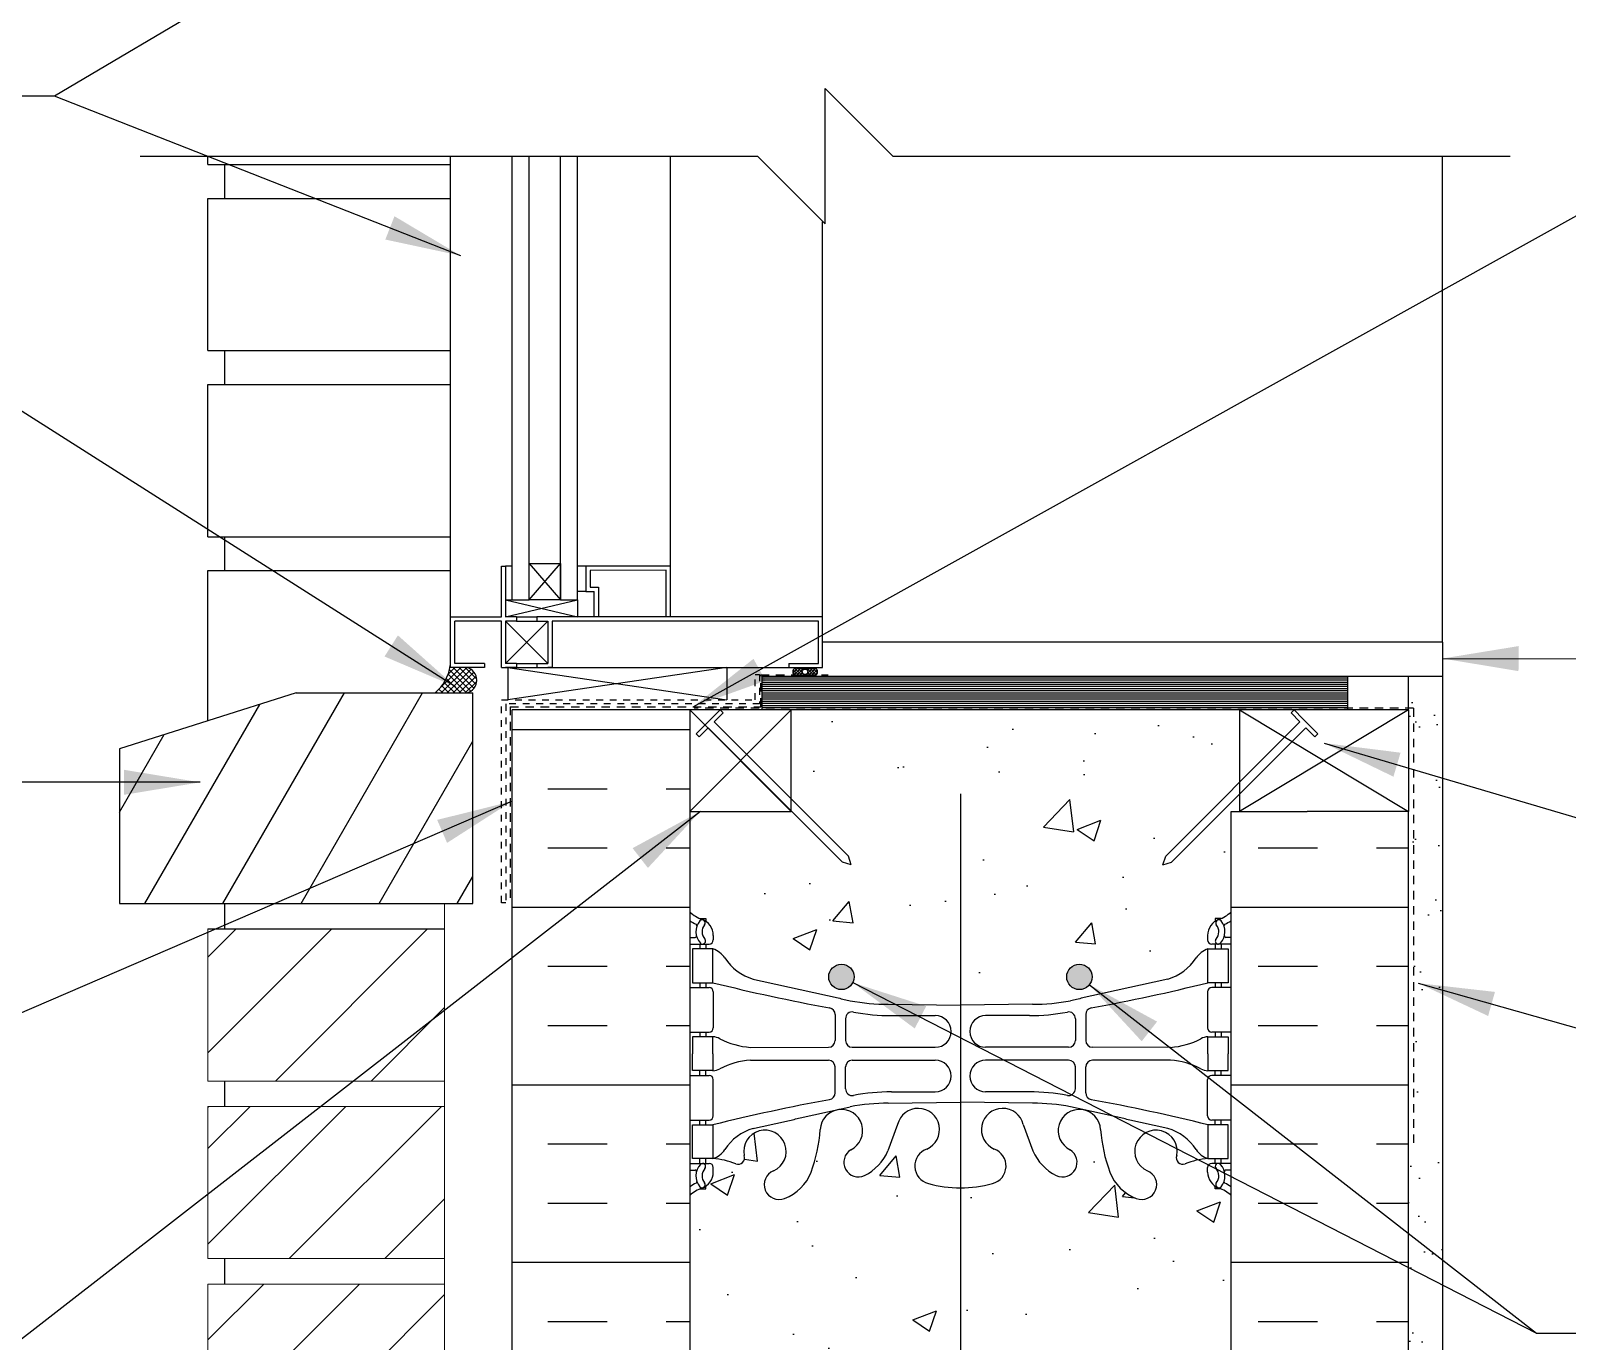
# Model space of a CAD drawing. Header units: inches. Extents: x 2890.1 to 2943.6, y 417.6 to 502.6.
# Drawn here: x 2902.61 to 2925.32, y 452.96 to 472.33 of the extents above; entities that cross this region are included whole.
import ezdxf

# ---------------------------------------------------------------- set-up
doc = ezdxf.new("R2010")
doc.units = ezdxf.units.IN
doc.header["$LTSCALE"] = 0.5
doc.header["$MEASUREMENT"] = 0
doc.linetypes.add('DASHED2', pattern=[0.375, 0.25, -0.125])
doc.linetypes.add('HIDDEN2', pattern=[0.1875, 0.125, -0.0625])
for name, color, linetype in [('HATCH', 12, 'CONTINUOUS'), ('Hidden2', 12, 'HIDDEN2'), ('LINE18', 9, 'CONTINUOUS'), ('line25', 2, 'CONTINUOUS'), ('LINE50', 5, 'CONTINUOUS'), ('LINE65', 3, 'CONTINUOUS'), ('LINE9', 9, 'CONTINUOUS'), ('TEXT', 4, 'CONTINUOUS'), ('Web_Edge', 9, 'CONTINUOUS')]:
    doc.layers.add(name, color=color, linetype=linetype)
doc.styles.add('DIM', font='romans.shx', dxfattribs={"width": 0.7})
doc.dimstyles.new('ext_12', dxfattribs={"dimscale": 12, "dimtxt": 0.09375, "dimasz": 0.09375, "dimexe": 0.09375, "dimexo": 0.0625, "dimgap": 0.0625, "dimtad": 1, "dimdec": 1, "dimzin": 3, "dimdsep": 46, "dimlunit": 4, "dimtxsty": 'DIM', "dimcen": 0.09, "dimdle": 0.09375, "dimclrt": 4, "dimadec": 0, "dimazin": 0, "dimtfac": 1, "dimtdec": 1, "dimtmove": 2, "dimatfit": 3, "dimfxl": 1, "dimfrac": 2, "dimtolj": 1, "dimtzin": 0, "dimarcsym": 0})

msp = doc.modelspace()

# ---------------------------------------------------------------- hatches: boundary and pattern name
at = {"layer": 'HATCH'}
h = msp.add_hatch(dxfattribs=at)
h.set_pattern_fill('AR-CONC', color=256, scale=0.5)
h.set_pattern_definition([(50, (0, 0), (3.586301, -0.3137607), [0.375, -4.125]), (355, (0, 0), (-0.6937567, 3.7609607), [0.3, -3.3]), (100.45144, (0.299, -0.026), (2.8925442, 3.4472), [0.318701, -3.5057106]), (46.1842, (0, 1), (5.3362067, -0.8275964), [0.5625, -6.1875]), (96.63564, (0.4447, 0.931), (4.67331, 4.870593), [0.478052, -5.258569]), (351.18416, (0, 1), (4.67331, 4.870593), [0.45, -4.95]), (21, (0.5, 0.75), (2.9845353, -2.0130945), [0.375, -4.125]), (326, (0.5, 0.75), (1.2165767, 3.62575), [0.3, -3.3]), (71.45144, (0.7487, 0.5822), (4.201112, 1.6126558), [0.318701, -3.5057106]), (37.5, (0, 0), (0.0607993, 1.66446927), [0, -3.26, 0, -3.35, 0, -3.3125]), (7.5, (0, 0), (1.3153477, 1.9720586), [0, -1.91, 0, -3.185, 0, -1.2625]), (327.5, (-1.115, 0), (2.6691122, -0.11277436), [0, -1.25, 0, -3.9, 0, -5.175]), (317.5, (-1.615, 0), (2.9159308, 0.500525), [0, -1.625, 0, -2.59, 0, -3.675])])
edge = h.paths.add_edge_path()
edge.add_arc((2920.004, 445.013), 0.5, 46.2109, 66.4218)
edge.add_line((2920.204, 445.471), (2920.114, 445.471))
edge.add_line((2920.114, 445.471), (2920.114, 445.513))
edge.add_arc((2920.254, 445.72), 0.25, 180, 235.9442, ccw=False)
edge.add_line((2920.004, 445.72), (2920.004, 445.787))
edge.add_arc((2920.067, 445.787), 0.0625, 90, 180, ccw=False)
edge.add_line((2920.067, 445.85), (2920.114, 445.85))
edge.add_line((2920.114, 445.85), (2920.114, 445.92))
edge.add_line((2920.114, 445.92), (2920.009, 445.92))
edge.add_arc((2920.131, 446.262), 0.364, 212.0424, 250.3387, ccw=False)
edge.add_arc((2919.208, 445.651), 0.743, 34.228, 73.8107)
edge.add_spline(control_points=[(2919.416, 446.365), (2917.978, 446.686)], knot_values=[0, 0, 1, 1], degree=1, periodic=0)
edge.add_arc((2917.422, 443.754), 2.984, 79.2546, 90.0995)
edge.add_line((2917.417, 446.738), (2916.35, 446.754))
edge.add_line((2916.35, 446.754), (2915.283, 446.738))
edge.add_arc((2915.278, 443.754), 2.984, 89.9005, 100.7454)
edge.add_spline(control_points=[(2914.722, 446.686), (2913.284, 446.365)], knot_values=[0, 0, 1, 1], degree=1, periodic=0)
edge.add_arc((2913.492, 445.651), 0.743, 106.1893, 145.772)
edge.add_arc((2912.569, 446.262), 0.364, 289.6613, 327.9576, ccw=False)
edge.add_line((2912.691, 445.92), (2912.586, 445.92))
edge.add_line((2912.586, 445.92), (2912.586, 445.85))
edge.add_line((2912.586, 445.85), (2912.634, 445.85))
edge.add_arc((2912.634, 445.787), 0.0625, 0, 90, ccw=False)
edge.add_line((2912.696, 445.787), (2912.696, 445.72))
edge.add_arc((2912.446, 445.72), 0.25, 304.0558, 360, ccw=False)
edge.add_line((2912.586, 445.513), (2912.586, 445.471))
edge.add_line((2912.586, 445.471), (2912.496, 445.471))
edge.add_arc((2912.696, 445.013), 0.5, 113.5782, 133.7891)
edge.add_line((2912.35, 445.374), (2912.35, 443.339))
edge.add_line((2912.35, 443.339), (2913.35, 443.339))
edge.add_line((2913.35, 443.339), (2914.35, 442.339))
edge.add_line((2914.35, 442.339), (2914.35, 444.339))
edge.add_line((2914.35, 444.339), (2915.35, 443.339))
edge.add_line((2915.35, 443.339), (2920.35, 443.339))
edge.add_line((2920.35, 443.339), (2920.35, 445.374))
h.paths.add_polyline_path([(2920.35, 455.112, 0.088416), (2920.204, 455.21), (2920.114, 455.21), (2920.114, 455.252, -0.249069), (2920.004, 455.459), (2920.004, 455.526, -0.414214), (2920.067, 455.589), (2920.114, 455.589), (2920.114, 455.659), (2920.009, 455.659, 0.085348), (2919.68, 455.583, -0.669601), (2919.547, 455.703, 2.087231), (2919.113, 455.479, -1), (2918.95, 455.07, -0.21345), (2918.557, 455.459, -0.069923), (2918.421, 456.103, 1.702394), (2917.971, 455.791, -0.940793), (2917.767, 455.407, -0.173075), (2917.421, 455.774), (2917.279, 456.161, 1.612474), (2916.847, 455.801, -0.734872), (2916.824, 455.29, -0.068475), (2916.35, 455.228, -0.068475), (2915.876, 455.29, -0.734872), (2915.853, 455.801, 1.612474), (2915.421, 456.161), (2915.279, 455.774, -0.173075), (2914.933, 455.407, -0.940793), (2914.729, 455.791, 1.702394), (2914.279, 456.103, -0.069923), (2914.143, 455.459, -0.21345), (2913.75, 455.07, -1), (2913.587, 455.479, 2.087231), (2913.153, 455.703, -0.669601), (2913.02, 455.583, 0.085348), (2912.691, 455.659), (2912.586, 455.659), (2912.586, 455.589), (2912.634, 455.589, -0.414214), (2912.696, 455.526), (2912.696, 455.459, -0.249069), (2912.586, 455.252), (2912.586, 455.21), (2912.496, 455.21, 0.088416), (2912.35, 455.112), (2912.35, 449.566, 0.088416), (2912.496, 449.469), (2912.586, 449.469), (2912.586, 449.427, -0.249069), (2912.696, 449.22), (2912.696, 449.152, -0.414214), (2912.634, 449.09), (2912.586, 449.09), (2912.586, 449.02), (2912.691, 449.02, 0.085348), (2913.02, 449.095, -0.669601), (2913.153, 448.975, 2.087231), (2913.587, 449.2, -1), (2913.75, 449.608, -0.21345), (2914.143, 449.219, -0.069923), (2914.279, 448.575, 1.702394), (2914.729, 448.888, -0.940793), (2914.933, 449.271, -0.173075), (2915.279, 448.905), (2915.421, 448.518, 1.612474), (2915.853, 448.877, -0.734872), (2915.876, 449.388, -0.068475), (2916.35, 449.45, -0.068475), (2916.824, 449.388, -0.734872), (2916.847, 448.877, 1.612474), (2917.279, 448.518), (2917.421, 448.905, -0.173075), (2917.767, 449.271, -0.940793), (2917.971, 448.888, 1.702394), (2918.421, 448.575, -0.069923), (2918.557, 449.219, -0.21345), (2918.95, 449.608, -1), (2919.113, 449.2, 2.087231), (2919.547, 448.975, -0.669601), (2919.68, 449.095, 0.085348), (2920.009, 449.02), (2920.114, 449.02), (2920.114, 449.09), (2920.067, 449.09, -0.414214), (2920.004, 449.152), (2920.004, 449.22, -0.249069), (2920.114, 449.427), (2920.114, 449.469), (2920.204, 449.469, 0.088416), (2920.35, 449.566)])
edge = h.paths.add_edge_path()
edge.add_line((2920.35, 460.792), (2920.475, 460.792))
edge.add_line((2920.475, 460.792), (2920.475, 461.044))
edge.add_line((2920.475, 461.044), (2919.472, 460.041))
edge.add_line((2919.472, 460.041), (2919.343, 460.001))
edge.add_line((2919.343, 460.001), (2919.384, 460.13))
edge.add_line((2919.384, 460.13), (2920.475, 461.221))
edge.add_line((2920.475, 461.221), (2920.475, 462.292))
edge.add_line((2920.475, 462.292), (2913.85, 462.292))
edge.add_line((2913.85, 462.292), (2913.85, 460.974))
edge.add_line((2913.85, 460.974), (2914.694, 460.13))
edge.add_line((2914.694, 460.13), (2914.734, 460.001))
edge.add_line((2914.734, 460.001), (2914.606, 460.041))
edge.add_line((2914.606, 460.041), (2913.855, 460.792))
edge.add_line((2913.855, 460.792), (2912.35, 460.792))
edge.add_line((2912.35, 460.792), (2912.35, 459.305))
edge.add_arc((2912.696, 459.666), 0.5, 226.2109, 246.4218)
edge.add_line((2912.496, 459.208), (2912.586, 459.208))
edge.add_line((2912.586, 459.208), (2912.586, 459.166))
edge.add_arc((2912.446, 458.959), 0.25, 0, 55.9442, ccw=False)
edge.add_line((2912.696, 458.959), (2912.696, 458.891))
edge.add_arc((2912.634, 458.891), 0.0625, -90, 0, ccw=False)
edge.add_line((2912.634, 458.829), (2912.586, 458.829))
edge.add_line((2912.586, 458.829), (2912.586, 458.759))
edge.add_line((2912.586, 458.759), (2912.691, 458.759))
edge.add_arc((2912.569, 458.416), 0.364, 32.0424, 70.3387, ccw=False)
edge.add_arc((2913.492, 459.027), 0.743, 214.228, 253.8107)
edge.add_spline(control_points=[(2913.284, 458.313), (2914.722, 457.993)], knot_values=[0, 0, 1, 1], degree=1, periodic=0)
edge.add_arc((2915.278, 460.924), 2.984, 259.2546, 270.0995)
edge.add_line((2915.283, 457.94), (2916.35, 457.925))
edge.add_line((2916.35, 457.925), (2917.417, 457.94))
edge.add_arc((2917.422, 460.924), 2.984, 269.9005, 280.7454)
edge.add_spline(control_points=[(2917.978, 457.993), (2919.416, 458.313)], knot_values=[0, 0, 1, 1], degree=1, periodic=0)
edge.add_arc((2919.208, 459.027), 0.743, 286.1893, 325.772)
edge.add_arc((2920.131, 458.416), 0.364, 109.6613, 147.9576, ccw=False)
edge.add_line((2920.009, 458.759), (2920.114, 458.759))
edge.add_line((2920.114, 458.759), (2920.114, 458.829))
edge.add_line((2920.114, 458.829), (2920.067, 458.829))
edge.add_arc((2920.067, 458.891), 0.0625, 180, 270, ccw=False)
edge.add_line((2920.004, 458.891), (2920.004, 458.959))
edge.add_arc((2920.254, 458.959), 0.25, 124.0558, 180, ccw=False)
edge.add_line((2920.114, 459.166), (2920.114, 459.208))
edge.add_line((2920.114, 459.208), (2920.204, 459.208))
edge.add_arc((2920.004, 459.666), 0.5, 293.5782, 313.7891)
edge.add_line((2920.35, 459.305), (2920.35, 460.792))
edge = h.paths.add_edge_path()
edge.add_arc((2920.004, 485.235), 0.5, 46.2109, 66.4218)
edge.add_line((2920.204, 485.693), (2920.114, 485.693))
edge.add_line((2920.114, 485.693), (2920.114, 485.735))
edge.add_arc((2920.254, 485.942), 0.25, 180, 235.9442, ccw=False)
edge.add_line((2920.004, 485.942), (2920.004, 486.01))
edge.add_arc((2920.067, 486.01), 0.0625, 90, 180, ccw=False)
edge.add_line((2920.067, 486.072), (2920.114, 486.072))
edge.add_line((2920.114, 486.072), (2920.114, 486.142))
edge.add_line((2920.114, 486.142), (2920.009, 486.142))
edge.add_arc((2920.131, 486.485), 0.364, 214.9775, 250.3387, ccw=False)
edge.add_arc((2919.208, 485.873), 0.743, 32.7919, 73.8107)
edge.add_spline(control_points=[(2919.416, 486.587), (2917.978, 486.908)], knot_values=[0, 0, 1, 1], degree=1, periodic=0)
edge.add_arc((2917.422, 483.976), 2.984, 79.2546, 90.0995)
edge.add_line((2917.417, 486.96), (2916.35, 486.976))
edge.add_line((2916.35, 486.976), (2915.283, 486.96))
edge.add_arc((2915.278, 483.976), 2.984, 89.9005, 100.7454)
edge.add_spline(control_points=[(2914.722, 486.908), (2913.284, 486.587)], knot_values=[0, 0, 1, 1], degree=1, periodic=0)
edge.add_arc((2913.492, 485.873), 0.743, 106.1893, 147.2081)
edge.add_arc((2912.569, 486.485), 0.364, 289.6613, 325.0225, ccw=False)
edge.add_line((2912.691, 486.142), (2912.586, 486.142))
edge.add_line((2912.586, 486.142), (2912.586, 486.072))
edge.add_line((2912.586, 486.072), (2912.634, 486.072))
edge.add_arc((2912.634, 486.01), 0.0625, 0, 90, ccw=False)
edge.add_line((2912.696, 486.01), (2912.696, 485.942))
edge.add_arc((2912.446, 485.942), 0.25, 304.0558, 360, ccw=False)
edge.add_line((2912.586, 485.735), (2912.586, 485.693))
edge.add_line((2912.586, 485.693), (2912.496, 485.693))
edge.add_arc((2912.696, 485.235), 0.5, 113.5782, 133.7891)
edge.add_line((2912.35, 485.596), (2912.35, 483.198))
edge.add_line((2912.35, 483.198), (2914.26, 483.198))
edge.add_line((2914.26, 483.198), (2914.26, 484.785))
edge.add_line((2914.26, 484.785), (2914.323, 484.904))
edge.add_line((2914.323, 484.904), (2914.385, 484.785))
edge.add_line((2914.385, 484.785), (2914.385, 483.198))
edge.add_line((2914.385, 483.198), (2918.301, 483.198))
edge.add_line((2918.301, 483.198), (2918.301, 484.785))
edge.add_line((2918.301, 484.785), (2918.364, 484.904))
edge.add_line((2918.364, 484.904), (2918.426, 484.785))
edge.add_line((2918.426, 484.785), (2918.426, 483.198))
edge.add_line((2918.426, 483.198), (2920.35, 483.198))
edge.add_line((2920.35, 483.198), (2920.35, 485.596))
h.paths.add_polyline_path([(2920.35, 492.561), (2920.35, 495.335, 0.088416), (2920.204, 495.432), (2920.114, 495.432), (2920.114, 495.474, -0.249069), (2920.004, 495.681), (2920.004, 495.748, -0.414214), (2920.067, 495.811), (2920.114, 495.811), (2920.114, 495.881), (2920.009, 495.881, 0.085348), (2919.68, 495.805, -0.669601), (2919.547, 495.926, 2.087231), (2919.113, 495.701, -1), (2918.95, 495.292, -0.21345), (2918.557, 495.682, -0.068226), (2918.422, 496.309, 1.753171), (2917.971, 496.013, -0.940793), (2917.767, 495.63, -0.173075), (2917.421, 495.996), (2917.279, 496.383, 1.612474), (2916.847, 496.023, -0.734872), (2916.824, 495.512, -0.068475), (2916.35, 495.45, -0.068475), (2915.876, 495.512, -0.734872), (2915.853, 496.023, 1.612474), (2915.421, 496.383), (2915.279, 495.996, -0.173075), (2914.933, 495.63, -0.940793), (2914.729, 496.013, 1.753171), (2914.278, 496.309, -0.068226), (2914.143, 495.682, -0.21345), (2913.75, 495.292, -1), (2913.587, 495.701, 2.087231), (2913.153, 495.926, -0.669601), (2913.02, 495.805, 0.085348), (2912.691, 495.881), (2912.586, 495.881), (2912.586, 495.811), (2912.634, 495.811, -0.414214), (2912.696, 495.748), (2912.696, 495.681, -0.249069), (2912.586, 495.474), (2912.586, 495.432), (2912.496, 495.432, 0.088416), (2912.35, 495.335), (2912.35, 492.561), (2912.35, 489.788, 0.088416), (2912.496, 489.691), (2912.586, 489.691), (2912.586, 489.649, -0.249069), (2912.696, 489.442), (2912.696, 489.375, -0.414214), (2912.634, 489.312), (2912.586, 489.312), (2912.586, 489.242), (2912.691, 489.242, 0.085348), (2913.02, 489.318, -0.669601), (2913.153, 489.197, 2.087231), (2913.587, 489.422, -1), (2913.75, 489.831, -0.21345), (2914.143, 489.441, -0.068226), (2914.278, 488.814, 1.753171), (2914.729, 489.11, -0.940793), (2914.933, 489.493, -0.173075), (2915.279, 489.127), (2915.421, 488.74, 1.612474), (2915.853, 489.1, -0.734872), (2915.876, 489.611, -0.068475), (2916.35, 489.673, -0.068475), (2916.824, 489.611, -0.734872), (2916.847, 489.1, 1.612474), (2917.279, 488.74), (2917.421, 489.127, -0.173075), (2917.767, 489.493, -0.940793), (2917.971, 489.11, 1.753171), (2918.422, 488.814, -0.068226), (2918.557, 489.441, -0.21345), (2918.95, 489.831, -1), (2919.113, 489.422, 2.087231), (2919.547, 489.197, -0.669601), (2919.68, 489.318, 0.085348), (2920.009, 489.242), (2920.114, 489.242), (2920.114, 489.312), (2920.067, 489.312, -0.414214), (2920.004, 489.375), (2920.004, 489.442, -0.249069), (2920.114, 489.649), (2920.114, 489.691), (2920.204, 489.691, 0.088416), (2920.35, 489.788)])
edge = h.paths.add_edge_path()
edge.add_line((2920.35, 501.561), (2915.35, 501.561))
edge.add_line((2915.35, 501.561), (2914.35, 502.561))
edge.add_line((2914.35, 502.561), (2914.35, 500.561))
edge.add_line((2914.35, 500.561), (2913.35, 501.561))
edge.add_line((2913.35, 501.561), (2912.35, 501.561))
edge.add_line((2912.35, 501.561), (2912.35, 499.527))
edge.add_arc((2912.696, 499.888), 0.5, 226.2109, 246.4218)
edge.add_line((2912.496, 499.43), (2912.586, 499.43))
edge.add_line((2912.586, 499.43), (2912.586, 499.388))
edge.add_arc((2912.446, 499.181), 0.25, 0, 55.9442, ccw=False)
edge.add_line((2912.696, 499.181), (2912.696, 499.113))
edge.add_arc((2912.634, 499.113), 0.0625, -90, 0, ccw=False)
edge.add_line((2912.634, 499.051), (2912.586, 499.051))
edge.add_line((2912.586, 499.051), (2912.586, 498.981))
edge.add_line((2912.586, 498.981), (2912.691, 498.981))
edge.add_arc((2912.569, 498.638), 0.364, 32.0424, 70.3387, ccw=False)
edge.add_arc((2913.492, 499.25), 0.743, 214.228, 253.8107)
edge.add_spline(control_points=[(2913.284, 498.536), (2914.722, 498.215)], knot_values=[0, 0, 1, 1], degree=1, periodic=0)
edge.add_arc((2915.278, 501.147), 2.984, 259.2546, 270.0995)
edge.add_line((2915.283, 498.163), (2916.35, 498.147))
edge.add_line((2916.35, 498.147), (2917.417, 498.163))
edge.add_arc((2917.422, 501.147), 2.984, 269.9005, 280.7454)
edge.add_spline(control_points=[(2917.978, 498.215), (2919.416, 498.536)], knot_values=[0, 0, 1, 1], degree=1, periodic=0)
edge.add_arc((2919.208, 499.25), 0.743, 286.1893, 325.772)
edge.add_arc((2920.131, 498.638), 0.364, 109.6613, 147.9576, ccw=False)
edge.add_line((2920.009, 498.981), (2920.114, 498.981))
edge.add_line((2920.114, 498.981), (2920.114, 499.051))
edge.add_line((2920.114, 499.051), (2920.067, 499.051))
edge.add_arc((2920.067, 499.113), 0.0625, 180, 270, ccw=False)
edge.add_line((2920.004, 499.113), (2920.004, 499.181))
edge.add_arc((2920.254, 499.181), 0.25, 124.0558, 180, ccw=False)
edge.add_line((2920.114, 499.388), (2920.114, 499.43))
edge.add_line((2920.114, 499.43), (2920.204, 499.43))
edge.add_arc((2920.004, 499.888), 0.5, 293.5782, 313.7891)
edge.add_line((2920.35, 499.527), (2920.35, 501.561))
h = msp.add_hatch(dxfattribs=at)
h.set_pattern_fill('ANSI31', color=256, scale=8, style=0)
h.paths.add_polyline_path([(2908.725, 486.948), (2905.225, 486.948), (2905.225, 484.698), (2908.725, 484.698)])
h.paths.add_polyline_path([(2908.725, 484.038), (2908.725, 484.323), (2905.225, 484.323), (2905.225, 483.391)])
h.paths.add_polyline_path([(2908.725, 484.038), (2905.225, 483.391), (2905.225, 482.073), (2908.725, 482.073)])
h.paths.add_polyline_path([(2908.725, 489.573), (2905.225, 489.573), (2905.225, 487.323), (2908.725, 487.323)])
h.paths.add_polyline_path([(2908.725, 492.198), (2905.225, 492.198), (2905.225, 489.948), (2908.725, 489.948)])
h.paths.add_polyline_path([(2908.725, 494.823), (2905.225, 494.823), (2905.225, 492.573), (2908.725, 492.573)])
h.paths.add_polyline_path([(2908.725, 497.448), (2905.225, 497.448), (2905.225, 495.198), (2908.725, 495.198)])
h.paths.add_polyline_path([(2908.725, 500.073), (2905.225, 500.073), (2905.225, 497.823), (2908.725, 497.823)])
h.paths.add_polyline_path([(2908.725, 501.561), (2905.225, 501.561), (2905.225, 500.448), (2908.725, 500.448)])
h.paths.add_polyline_path([(2908.725, 459.055), (2905.225, 459.055), (2905.225, 456.805), (2908.725, 456.805)])
h.paths.add_polyline_path([(2908.725, 456.43), (2905.24, 456.43), (2905.225, 456.415), (2905.225, 454.18), (2908.725, 454.18)])
h.paths.add_polyline_path([(2908.725, 453.805), (2905.225, 453.805), (2905.225, 451.555), (2908.725, 451.555)])
h.paths.add_polyline_path([(2908.725, 451.18), (2905.225, 451.18), (2905.225, 448.93), (2908.725, 448.93)])
h.paths.add_polyline_path([(2908.725, 448.555), (2905.225, 448.555), (2905.225, 446.305), (2908.725, 446.305)])
h.paths.add_polyline_path([(2908.725, 445.93), (2905.225, 445.93), (2905.225, 443.68), (2908.725, 443.68)])
h = msp.add_hatch(dxfattribs=at)
h.set_pattern_fill('ANSI37', color=256, scale=0.5)
h.set_pattern_definition([(45, (85.12044, -4.22629), (-0.0441941738, 0.0441941738), []), (135, (85.12044, -4.22629), (-0.0441941738, -0.0441941738), [])])
h.paths.add_polyline_path([(2909.05, 462.917), (2908.808, 462.917), (2908.808, 462.948, -0.182658), (2908.582, 462.542), (2909.05, 462.542, 0.799805)])
h = msp.add_hatch(dxfattribs=at)
h.set_pattern_fill('ANSI37', color=256, scale=0.25)
h.set_pattern_definition([(45, (85.120443, -4.226292), (-0.0220970869, 0.0220970869), []), (135, (85.120443, -4.226292), (-0.0220970869, -0.0220970869), [])])
h.paths.add_polyline_path([(2914.181, 462.911), (2913.928, 462.911, 0.765833), (2913.897, 462.808), (2914.212, 462.808, 0.765833)])
h.paths.add_polyline_path([(2914.094, 462.855, -1), (2914.012, 462.855, -1)], flags=16)
h = msp.add_hatch(dxfattribs=at)
h.set_pattern_fill('AR-SAND', color=256, scale=0.5, style=0)
h.set_pattern_definition([(37.5, (87.12044, -0.65585), (-0.03149668, 0.96341188), [0, -0.76, 0, -0.85, 0, -0.8125]), (7.5, (87.1204, -0.6559), (0.88488835, 1.41107303), [0, -0.41, 0, -0.685, 0, -0.2625]), (327.5, (86.50544, -0.65585), (1.55707093, 0.00282953), [0, -0.25, 0, -0.9, 0, -1.175]), (317.5, (86.5054, -0.6559), (1.5030633, 0.4388378), [0, -0.125, 0, -0.59, 0, -0.675])])
h.paths.add_polyline_path([(2923.475, 460.366), (2922.975, 460.366), (2922.975, 446.051), (2922.975, 443.339), (2923.475, 443.339)])
h.paths.add_polyline_path([(2923.475, 462.786), (2922.975, 462.786), (2922.975, 462.551), (2922.975, 460.366), (2923.475, 460.366)])
h = msp.add_hatch(dxfattribs=at)
h.set_pattern_fill('ANSI31', color=256, scale=8, angle=15, style=0)
h.set_pattern_definition([(60, (2800.5375, 309.7201), (-0.8660254, 0.5), [])])
h.paths.add_polyline_path([(2909.143, 462.542), (2906.531, 462.542), (2903.919, 461.717), (2903.919, 459.43), (2909.143, 459.43)])
h = msp.add_hatch(dxfattribs=at)
h.set_pattern_fill('INSUL', color=256, scale=7, style=0)
h.paths.add_polyline_path([(2912.35, 462.292), (2909.725, 462.292), (2909.725, 452.339), (2910.163, 452.339), (2910.163, 452.839), (2911.663, 452.839), (2911.663, 452.339), (2912.35, 452.339)])
h.paths.add_polyline_path([(2922.975, 460.792), (2921.475, 460.792), (2920.35, 460.792), (2920.35, 452.339), (2921.038, 452.339), (2921.038, 452.839), (2922.538, 452.839), (2922.538, 452.339), (2922.975, 452.339)])
at = {"layer": 'LINE65'}
for points in [[(2914.779, 458.345, 1), (2914.404, 458.345, 1)], [(2918.296, 458.345, 1), (2917.921, 458.345, 1)]]:
    msp.add_hatch(color=256, dxfattribs=at).paths.add_polyline_path(points)

# ---------------------------------------------------------------- linework, layer by layer
at = {"layer": 'HATCH'}
for p, q in [((2923.475, 463.292), (2923.475, 470.477)), ((2909.658, 462.917), (2912.898, 462.441)), ((2912.898, 462.917), (2909.658, 462.441)), ((2922.077, 462.761), (2913.412, 462.761)), ((2922.077, 462.729), (2913.412, 462.729)), ((2922.077, 462.698), (2913.412, 462.698)), ((2922.077, 462.667), (2913.412, 462.667)), ((2922.077, 462.636), (2913.412, 462.636)), ((2922.077, 462.604), (2913.412, 462.604)), ((2922.077, 462.573), (2913.412, 462.573)), ((2913.412, 462.542), (2922.077, 462.542)), ((2922.077, 462.511), (2913.412, 462.511)), ((2922.077, 462.479), (2913.412, 462.479)), ((2912.35, 462.292), (2913.85, 460.792)), ((2913.85, 462.292), (2912.35, 460.792)), ((2922.077, 462.448), (2913.412, 462.448)), ((2922.077, 462.417), (2913.412, 462.417)), ((2922.077, 462.386), (2913.412, 462.386)), ((2922.077, 462.354), (2913.412, 462.354)), ((2922.077, 462.323), (2913.412, 462.323)), ((2920.475, 462.292), (2922.975, 460.792)), ((2922.975, 462.292), (2920.475, 460.792)), ((2905.225, 456.415), (2905.24, 456.43))]:
    msp.add_line(p, q, dxfattribs=at)
at = {"layer": 'HATCH', "color": 6, "linetype": 'DASHED2'}
for p, q in [((2913.397, 462.338), (2913.397, 462.808)), ((2913.397, 462.808), (2914.397, 462.808)), ((2909.694, 462.338), (2913.397, 462.338)), ((2909.694, 462.338), (2909.694, 459.443)), ((2923.05, 462.316), (2912.412, 462.316)), ((2923.05, 462.316), (2923.05, 455.872))]:
    msp.add_line(p, q, dxfattribs=at)
at = {"layer": 'HATCH', "flags": 128}
for points in [[(2908.813, 463.667), (2908.813, 470.477)], [(2912.063, 464.417), (2912.063, 470.469)], [(2914.313, 463.667), (2914.313, 469.506)]]:
    msp.add_lwpolyline(points, dxfattribs=at)
at = {"layer": 'HATCH'}
for centre, radius, start, end in [((2908.158, 463.044), 0.658, 310.1786, 351.5827), ((2909.008, 462.729), 0.192, 282.694, 77.306)]:
    msp.add_arc(centre, radius, start, end, dxfattribs=at)
at = {"layer": 'Hidden2'}
msp.add_lwpolyline([(2909.629, 459.441), (2909.566, 459.441), (2909.566, 462.441), (2913.316, 462.441), (2913.316, 462.816), (2913.379, 462.816), (2913.379, 462.379), (2909.629, 462.379), (2909.629, 459.441)], dxfattribs=at)
at = {"layer": 'LINE18'}
for p, q in [((2909.313, 462.979), (2909.313, 462.917)), ((2913.813, 462.979), (2913.813, 462.917)), ((2912.797, 462.292), (2912.841, 462.248)), ((2921.281, 462.292), (2921.237, 462.248)), ((2912.62, 462.027), (2914.606, 460.041)), ((2912.708, 462.115), (2914.694, 460.13)), ((2921.369, 462.115), (2919.384, 460.13)), ((2921.458, 462.027), (2919.472, 460.041)), ((2912.444, 461.939), (2912.488, 461.895)), ((2921.634, 461.939), (2921.59, 461.895)), ((2914.734, 460.001), (2914.606, 460.041)), ((2914.734, 460.001), (2914.694, 460.13)), ((2919.343, 460.001), (2919.384, 460.13)), ((2919.343, 460.001), (2919.472, 460.041))]:
    msp.add_line(p, q, dxfattribs=at)
at = {"layer": 'LINE18', "color": 2, "lineweight": 0}
for p, q in [((2908.725, 456.805), (2908.725, 459.43)), ((2908.725, 459.055), (2905.225, 459.055)), ((2905.225, 459.055), (2905.225, 456.805)), ((2905.475, 459.055), (2908.725, 459.055)), ((2908.725, 456.805), (2905.225, 456.805)), ((2908.725, 454.18), (2908.725, 456.805)), ((2908.725, 456.43), (2905.225, 456.43)), ((2905.225, 456.43), (2905.225, 454.18)), ((2908.725, 454.18), (2905.225, 454.18)), ((2908.725, 446.305), (2908.725, 454.18)), ((2908.725, 453.805), (2905.225, 453.805)), ((2905.225, 453.805), (2905.225, 451.555))]:
    msp.add_line(p, q, dxfattribs=at)
at = {"layer": 'LINE18', "flags": 128}
for points in [[(2909.725, 463.917), (2909.725, 470.469)], [(2910.688, 463.917), (2910.688, 470.469)], [(2909.313, 462.917), (2908.813, 462.917), (2908.813, 463.667), (2909.563, 463.667), (2909.563, 464.417)], [(2909.563, 464.417), (2909.625, 464.417)], [(2909.625, 464.417), (2909.625, 463.917), (2909.725, 463.917), (2909.725, 464.417), (2909.625, 464.417)], [(2909.625, 464.417), (2909.625, 463.667)], [(2909.975, 463.917), (2909.975, 464.455), (2910.438, 464.455), (2910.438, 463.917), (2909.975, 463.917)], [(2910.813, 464.417), (2910.688, 464.417)], [(2912.063, 463.667), (2912.063, 464.417), (2910.813, 464.417), (2910.813, 464.042), (2910.937, 464.042)], [(2912, 463.667), (2912, 464.355), (2910.875, 464.354), (2910.875, 464.104), (2911, 464.104)], [(2911, 464.104), (2911, 463.667)], [(2909.725, 463.917), (2909.975, 463.917)], [(2910.438, 463.917), (2910.688, 463.917)], [(2910.813, 464.042), (2910.688, 464.042)], [(2910.688, 463.917), (2910.688, 463.667)], [(2910.937, 463.667), (2910.937, 464.042)], [(2909.785, 463.667), (2909.625, 463.667)], [(2909.785, 463.667), (2910.09, 463.667)], [(2909.785, 463.667), (2909.785, 463.604)], [(2914.313, 463.667), (2910.09, 463.667)], [(2910.09, 463.667), (2910.09, 463.604)], [(2913.813, 462.917), (2914.313, 462.917), (2914.313, 463.667)], [(2909.563, 463.604), (2908.875, 463.604)], [(2909.313, 462.979), (2908.875, 462.979), (2908.875, 463.604)], [(2909.563, 462.917), (2909.563, 463.604)], [(2909.625, 463.604), (2909.625, 462.979)], [(2909.785, 463.604), (2909.625, 463.604)], [(2909.785, 463.604), (2910.09, 463.604)], [(2910.09, 463.604), (2910.25, 463.604)], [(2910.25, 463.604), (2910.25, 462.979)], [(2910.312, 463.604), (2910.312, 462.917)], [(2914.25, 463.604), (2910.312, 463.604)], [(2913.813, 462.979), (2914.25, 462.979), (2914.25, 463.604)], [(2909.785, 462.979), (2909.625, 462.979)], [(2909.785, 462.979), (2910.09, 462.979)], [(2909.785, 462.979), (2909.785, 462.917)], [(2910.09, 462.979), (2910.25, 462.979)], [(2910.09, 462.979), (2910.09, 462.917)], [(2909.563, 462.917), (2913.85, 462.917)], [(2909.563, 462.917), (2909.625, 462.917)], [(2909.785, 462.917), (2909.625, 462.917)], [(2910.09, 462.917), (2910.25, 462.917)], [(2910.312, 462.917), (2910.25, 462.917)]]:
    msp.add_lwpolyline(points, dxfattribs=at)
at = {"layer": 'LINE18'}
for points in [[(2912.664, 462.16), (2912.797, 462.292)], [(2912.708, 462.115), (2912.841, 462.248)], [(2921.369, 462.115), (2921.237, 462.248)], [(2921.413, 462.16), (2921.281, 462.292)], [(2912.664, 462.16), (2912.444, 461.939)], [(2912.62, 462.027), (2912.488, 461.895)], [(2921.413, 462.16), (2921.634, 461.939)], [(2921.458, 462.027), (2921.59, 461.895)]]:
    msp.add_lwpolyline(points, dxfattribs=at)
at = {"layer": 'line25', "color": 12}
for p, q in [((2905.225, 470.352), (2905.225, 470.477)), ((2905.225, 470.352), (2908.813, 470.352)), ((2905.475, 469.852), (2905.475, 470.352)), ((2905.475, 469.852), (2905.475, 470.352)), ((2905.225, 467.602), (2905.225, 469.852)), ((2905.225, 469.852), (2908.813, 469.852)), ((2905.225, 467.602), (2908.813, 467.602)), ((2905.475, 467.102), (2905.475, 467.602)), ((2905.475, 467.102), (2905.475, 467.602)), ((2905.225, 464.852), (2905.225, 467.102)), ((2905.225, 467.102), (2908.813, 467.102)), ((2905.225, 464.852), (2908.813, 464.852)), ((2905.475, 464.352), (2905.475, 464.852)), ((2905.475, 464.352), (2905.475, 464.852)), ((2905.225, 462.13), (2905.225, 464.352)), ((2905.225, 464.352), (2908.813, 464.352))]:
    msp.add_line(p, q, dxfattribs=at)
at = {"layer": 'line25'}
for p, q in [((2906.531, 462.542), (2903.919, 461.717)), ((2906.531, 462.542), (2909.143, 462.542)), ((2909.143, 459.43), (2909.143, 462.542)), ((2912.35, 462.292), (2909.725, 462.292)), ((2912.35, 462.292), (2912.35, 446.051)), ((2922.975, 462.292), (2912.35, 462.292)), ((2920.475, 462.292), (2920.475, 460.792)), ((2922.975, 462.292), (2922.975, 460.792)), ((2903.919, 461.717), (2903.919, 459.43)), ((2920.35, 446.051), (2920.35, 460.792)), ((2920.35, 460.792), (2921.475, 460.792)), ((2922.975, 460.792), (2921.475, 460.792)), ((2903.919, 459.43), (2909.143, 459.43)), ((2905.475, 459.055), (2905.475, 459.43)), ((2905.225, 459.055), (2908.725, 459.055)), ((2905.475, 456.43), (2905.475, 456.805)), ((2905.475, 453.805), (2905.475, 454.18))]:
    msp.add_line(p, q, dxfattribs=at)
at = {"layer": 'line25', "color": 12, "flags": 128}
for points in [[(2909.975, 463.917), (2909.975, 470.469)], [(2910.438, 463.917), (2910.438, 470.469)], [(2909.975, 464.455), (2910.438, 463.917)], [(2909.975, 463.917), (2910.438, 464.455)], [(2909.625, 463.917), (2910.688, 463.667)], [(2909.625, 463.667), (2910.688, 463.917)], [(2909.625, 462.979), (2910.25, 463.604)], [(2909.625, 463.604), (2910.25, 462.979)]]:
    msp.add_lwpolyline(points, dxfattribs=at)
at = {"layer": 'line25'}
msp.add_lwpolyline([(2912.35, 460.792), (2913.85, 460.792), (2913.85, 462.292), (2912.35, 462.292)], close=True, dxfattribs=at)
at = {"layer": 'LINE50'}
for p, q in [((2909.725, 446.051), (2909.725, 462.292)), ((2922.975, 446.051), (2922.975, 460.792))]:
    msp.add_line(p, q, dxfattribs=at)
at = {"layer": 'LINE65'}
msp.add_line((2916.35, 461.051), (2916.35, 443.339), dxfattribs=at)
for centre in [(2914.591, 458.345), (2918.109, 458.345)]:
    msp.add_circle(centre, 0.188, dxfattribs=at)
at = {"layer": 'LINE9'}
for p, q in [((2914.35, 469.477), (2914.35, 471.477)), ((2914.35, 471.477), (2915.35, 470.477)), ((2904.225, 470.477), (2913.35, 470.477)), ((2914.35, 469.477), (2913.35, 470.477)), ((2915.35, 470.477), (2924.475, 470.477)), ((2923.475, 463.292), (2914.313, 463.292)), ((2923.475, 463.292), (2923.475, 443.339)), ((2909.658, 462.917), (2909.658, 462.441)), ((2912.898, 462.917), (2912.898, 462.441)), ((2913.412, 462.792), (2913.412, 462.292)), ((2913.412, 462.792), (2922.077, 462.792)), ((2913.928, 462.911), (2914.181, 462.911)), ((2914.181, 462.799), (2913.928, 462.799)), ((2922.077, 462.292), (2922.077, 462.792)), ((2922.077, 462.792), (2923.475, 462.792)), ((2922.975, 462.292), (2922.975, 462.792))]:
    msp.add_line(p, q, dxfattribs=at)
msp.add_circle((2914.053, 462.855), 0.041, dxfattribs=at)
for centre, start, end in [((2913.926, 462.855), 88.365, 271.635), ((2914.182, 462.855), 268.365, 91.635)]:
    msp.add_arc(centre, 0.0558, start, end, dxfattribs=at)
at = {"layer": 'Web_Edge'}
for p, q in [((2912.496, 459.208), (2912.586, 459.208)), ((2912.586, 459.208), (2912.586, 459.166)), ((2920.204, 459.208), (2920.114, 459.208)), ((2920.114, 459.208), (2920.114, 459.166)), ((2912.35, 458.929), (2912.428, 458.929)), ((2912.696, 458.959), (2912.696, 458.891)), ((2920.004, 458.959), (2920.004, 458.891)), ((2920.35, 458.929), (2920.272, 458.929)), ((2912.35, 458.829), (2912.634, 458.829)), ((2912.496, 458.829), (2912.496, 458.759)), ((2912.586, 458.829), (2912.586, 458.759)), ((2920.35, 458.829), (2920.067, 458.829)), ((2920.114, 458.829), (2920.114, 458.759)), ((2920.204, 458.829), (2920.204, 458.759)), ((2912.35, 458.189), (2912.634, 458.189)), ((2912.496, 458.259), (2912.496, 458.189)), ((2912.586, 458.259), (2912.586, 458.189)), ((2920.35, 458.189), (2920.067, 458.189)), ((2920.114, 458.259), (2920.114, 458.189)), ((2920.204, 458.259), (2920.204, 458.189)), ((2912.696, 458.126), (2912.696, 457.591)), ((2915.283, 457.94), (2916.35, 457.925)), ((2917.417, 457.94), (2916.35, 457.925)), ((2920.004, 458.126), (2920.004, 457.591)), ((2914.498, 457.789), (2914.498, 457.404)), ((2914.651, 457.727), (2914.651, 457.404)), ((2915.331, 457.773), (2915.978, 457.773)), ((2917.369, 457.773), (2916.722, 457.773)), ((2918.049, 457.727), (2918.049, 457.404)), ((2918.202, 457.789), (2918.202, 457.404)), ((2912.35, 457.529), (2912.634, 457.529)), ((2912.496, 457.529), (2912.496, 457.459)), ((2912.586, 457.529), (2912.586, 457.459)), ((2920.35, 457.529), (2920.067, 457.529)), ((2920.114, 457.529), (2920.114, 457.459)), ((2920.204, 457.529), (2920.204, 457.459)), ((2913.244, 457.303), (2914.398, 457.304)), ((2914.751, 457.304), (2915.978, 457.304)), ((2917.949, 457.304), (2916.722, 457.304)), ((2919.456, 457.303), (2918.302, 457.304)), ((2913.244, 457.114), (2914.398, 457.113)), ((2914.751, 457.113), (2915.978, 457.113)), ((2917.949, 457.113), (2916.722, 457.113)), ((2919.456, 457.114), (2918.302, 457.113)), ((2912.35, 456.889), (2912.634, 456.889)), ((2912.496, 456.889), (2912.496, 456.959)), ((2912.586, 456.889), (2912.586, 456.959)), ((2912.696, 456.291), (2912.696, 456.826)), ((2914.498, 456.629), (2914.498, 457.013)), ((2914.651, 456.691), (2914.651, 457.013)), ((2918.049, 456.691), (2918.049, 457.013)), ((2918.202, 456.629), (2918.202, 457.013)), ((2920.004, 456.291), (2920.004, 456.826)), ((2920.35, 456.889), (2920.067, 456.889)), ((2920.114, 456.889), (2920.114, 456.959)), ((2920.204, 456.889), (2920.204, 456.959)), ((2915.331, 456.645), (2915.978, 456.645)), ((2917.369, 456.645), (2916.722, 456.645)), ((2915.283, 456.477), (2916.35, 456.493)), ((2917.417, 456.477), (2916.35, 456.493)), ((2912.35, 456.229), (2912.634, 456.229)), ((2912.496, 456.159), (2912.496, 456.229)), ((2912.586, 456.159), (2912.586, 456.229)), ((2915.421, 456.161), (2915.279, 455.774)), ((2917.279, 456.161), (2917.421, 455.774)), ((2920.35, 456.229), (2920.067, 456.229)), ((2920.114, 456.159), (2920.114, 456.229)), ((2920.204, 456.159), (2920.204, 456.229)), ((2912.496, 455.589), (2912.496, 455.659)), ((2912.586, 455.589), (2912.586, 455.659)), ((2920.114, 455.589), (2920.114, 455.659)), ((2920.204, 455.589), (2920.204, 455.659)), ((2912.35, 455.589), (2912.634, 455.589)), ((2912.35, 455.489), (2912.428, 455.489)), ((2912.696, 455.459), (2912.696, 455.526)), ((2920.004, 455.459), (2920.004, 455.526)), ((2920.35, 455.589), (2920.067, 455.589)), ((2920.35, 455.489), (2920.272, 455.489)), ((2912.496, 455.21), (2912.586, 455.21)), ((2912.586, 455.21), (2912.586, 455.252)), ((2920.114, 455.21), (2920.114, 455.252)), ((2920.204, 455.21), (2920.114, 455.21))]:
    msp.add_line(p, q, dxfattribs=at)
for points in [[(2912.391, 458.259), (2912.691, 458.259), (2912.691, 458.759), (2912.391, 458.759)], [(2920.309, 458.259), (2920.009, 458.259), (2920.009, 458.759), (2920.309, 458.759)], [(2912.391, 456.159), (2912.691, 456.159), (2912.691, 455.659), (2912.391, 455.659)], [(2920.309, 456.159), (2920.009, 456.159), (2920.009, 455.659), (2920.309, 455.659)]]:
    msp.add_lwpolyline(points, close=True, dxfattribs=at)
for points in [[(2912.691, 457.209), (2912.691, 457.459), (2912.391, 457.459), (2912.391, 457.209)], [(2920.009, 457.209), (2920.009, 457.459), (2920.309, 457.459), (2920.309, 457.209)], [(2912.691, 457.209), (2912.691, 456.959), (2912.391, 456.959), (2912.391, 457.209)], [(2920.009, 457.209), (2920.009, 456.959), (2920.309, 456.959), (2920.309, 457.209)]]:
    msp.add_lwpolyline(points, dxfattribs=at)
for centre, radius, start, end in [((2912.696, 459.666), 0.5, 226.2109, 250.5288), ((2920.004, 459.666), 0.5, 289.4712, 313.7891), ((2912.696, 459.666), 0.6, 234.7832, 245.0748), ((2912.69, 459.013), 0.25, 140.1145, 222.4609), ((2912.434, 459.103), 0.021, 343.464, 63.9957), ((2912.532, 459.144), 0.045, 321.448, 139.1879), ((2912.446, 458.959), 0.25, 0, 70.5288), ((2912.69, 459.013), 0.16, 140.0001, 222.4609), ((2920.254, 458.959), 0.25, 109.4712, 180), ((2920.168, 459.144), 0.045, 40.8121, 218.552), ((2920.01, 459.013), 0.16, 317.5391, 39.9999), ((2920.01, 459.013), 0.25, 317.5391, 39.8855), ((2920.266, 459.103), 0.021, 116.0043, 196.536), ((2920.004, 459.666), 0.6, 294.9252, 305.2168), ((2912.428, 458.948), 0.0196, 269.4032, 15.4901), ((2912.538, 458.875), 0.045, 222.4609, 42.4609), ((2912.634, 458.891), 0.0625, 270, 0), ((2920.067, 458.891), 0.0625, 180, 270), ((2920.162, 458.875), 0.045, 137.5391, 317.5391), ((2920.272, 458.948), 0.0196, 164.5099, 270.5968), ((2912.569, 458.416), 0.364, 34.9775, 70.3387), ((2913.492, 459.027), 0.743, 212.7919, 253.8107), ((2919.208, 459.027), 0.743, 286.1893, 327.2081), ((2920.131, 458.416), 0.364, 109.6613, 145.0225), ((2912.634, 458.126), 0.0625, 0, 90), ((2919.5, 485.679), 28.253, 256.0552, 259.6343), ((2913.2, 485.679), 28.253, 280.3657, 283.9448), ((2920.067, 458.126), 0.0625, 90, 180), ((2915.278, 460.924), 2.984, 259.2546, 270.0995), ((2917.422, 460.924), 2.984, 269.9005, 280.7454), ((2914.398, 457.789), 0.1, 360, 79.6343), ((2914.751, 457.727), 0.1, 79.2546, 180), ((2915.326, 460.757), 2.984, 259.2546, 270.0995), ((2915.978, 457.538), 0.234, 270, 90), ((2916.722, 457.538), 0.234, 90, 270), ((2917.374, 460.757), 2.984, 269.9005, 280.7454), ((2917.949, 457.727), 0.1, 0, 100.7454), ((2918.302, 457.789), 0.1, 100.3657, 180), ((2912.634, 457.591), 0.0625, 270, 0), ((2920.067, 457.591), 0.0625, 180, 270), ((2912.687, 457.24), 0.219, 60.4937, 88.92), ((2913.329, 458.46), 1.16, 242.5844, 265.8032), ((2914.398, 457.404), 0.1, 270.0388, 360), ((2914.751, 457.404), 0.1, 180, 270), ((2917.949, 457.404), 0.1, 270, 0), ((2918.302, 457.404), 0.1, 180, 269.9612), ((2919.371, 458.46), 1.16, 274.1968, 297.4156), ((2920.013, 457.24), 0.219, 91.08, 119.5063), ((2913.329, 455.957), 1.16, 94.1968, 117.4156), ((2914.398, 457.013), 0.1, 0, 89.9612), ((2914.751, 457.013), 0.1, 90, 180), ((2915.978, 456.879), 0.234, 270, 90), ((2916.722, 456.879), 0.234, 90, 270), ((2917.949, 457.013), 0.1, 0, 90), ((2918.302, 457.013), 0.1, 90.0388, 180), ((2919.371, 455.957), 1.16, 62.5844, 85.8032), ((2912.634, 456.826), 0.0625, 0, 90), ((2912.687, 457.177), 0.219, 271.08, 299.5063), ((2920.013, 457.177), 0.219, 240.4937, 268.92), ((2920.067, 456.826), 0.0625, 90, 180), ((2914.398, 456.629), 0.1, 280.3657, 0), ((2914.751, 456.691), 0.1, 180, 280.7454), ((2915.326, 453.661), 2.984, 89.9005, 100.7454), ((2917.374, 453.661), 2.984, 79.2546, 90.0995), ((2917.949, 456.691), 0.1, 259.2546, 0), ((2918.302, 456.629), 0.1, 180, 259.6343), ((2919.5, 428.738), 28.253, 100.3657, 103.9448), ((2914.591, 456.072), 0.314, 296.0652, 177.2643), ((2915.278, 453.493), 2.984, 89.9005, 100.7454), ((2915.726, 456.088), 0.314, 293.8084, 166.5854), ((2916.974, 456.088), 0.314, 13.4146, 246.1916), ((2917.422, 453.493), 2.984, 79.2546, 90.0995), ((2918.109, 456.072), 0.314, 2.7357, 243.9348), ((2913.2, 428.738), 28.253, 76.0552, 79.6343), ((2912.634, 456.291), 0.0625, 270, 0), ((2920.067, 456.291), 0.0625, 180, 270), ((2913.492, 455.39), 0.743, 106.1893, 147.2081), ((2913.46, 455.765), 0.314, 293.8084, 191.4114), ((2911.92, 456.268), 2.365, 339.9985, 355.6105), ((2920.78, 456.268), 2.365, 184.3895, 200.0015), ((2919.24, 455.765), 0.314, 348.5886, 246.1916), ((2919.208, 455.39), 0.743, 32.7919, 73.8107), ((2912.569, 456.001), 0.364, 289.6613, 325.0225), ((2912.636, 454.663), 0.997, 66.8533, 86.8462), ((2913.062, 455.671), 0.0968, 249.5669, 19.8449), ((2914.843, 455.605), 0.217, 121.463, 294.4736), ((2914.592, 456.075), 0.75, 297.0295, 336.3062), ((2915.944, 455.549), 0.268, 109.9662, 255.2108), ((2916.756, 455.549), 0.268, 284.7892, 70.0338), ((2918.108, 456.075), 0.75, 203.6938, 242.9705), ((2917.857, 455.605), 0.217, 245.5264, 58.537), ((2919.638, 455.671), 0.0968, 160.1551, 290.4331), ((2920.064, 454.663), 0.997, 93.1538, 113.1467), ((2920.131, 456.001), 0.364, 214.9775, 250.3387), ((2912.428, 455.469), 0.0196, 344.5099, 90.5968), ((2912.69, 455.404), 0.25, 137.5391, 219.8855), ((2912.538, 455.542), 0.045, 317.5391, 137.5391), ((2912.446, 455.459), 0.25, 289.4712, 360), ((2912.69, 455.404), 0.16, 137.5391, 219.9999), ((2912.634, 455.526), 0.0625, 360, 90), ((2913.669, 455.274), 0.22, 111.8037, 291.8037), ((2913.511, 455.703), 0.677, 290.6803, 338.8761), ((2919.189, 455.703), 0.677, 201.1239, 249.3197), ((2919.031, 455.274), 0.22, 248.1963, 68.1963), ((2920.067, 455.526), 0.0625, 90, 180), ((2920.254, 455.459), 0.25, 180, 250.5288), ((2920.162, 455.542), 0.045, 42.4609, 222.4609), ((2920.01, 455.404), 0.16, 320.0001, 42.4609), ((2920.01, 455.404), 0.25, 320.1145, 42.4609), ((2920.272, 455.469), 0.0196, 89.4032, 195.4901), ((2912.696, 454.752), 0.6, 114.9252, 125.2168), ((2912.696, 454.752), 0.5, 109.4712, 133.7891), ((2912.434, 455.315), 0.021, 296.0043, 16.536), ((2912.532, 455.273), 0.045, 220.8121, 38.552), ((2916.338, 456.982), 1.754, 254.7082, 270.3771), ((2916.362, 456.982), 1.754, 269.6229, 285.2918), ((2920.168, 455.273), 0.045, 141.448, 319.1879), ((2920.004, 454.752), 0.5, 46.2109, 70.5288), ((2920.266, 455.315), 0.021, 163.464, 243.9957), ((2920.004, 454.752), 0.6, 54.7832, 65.0748)]:
    msp.add_arc(centre, radius, start, end, dxfattribs=at)
for points in [[(2913.284, 458.313), (2914.722, 457.993)], [(2919.416, 458.313), (2917.978, 457.993)], [(2913.284, 456.104), (2914.722, 456.425)], [(2919.416, 456.104), (2917.978, 456.425)]]:
    msp.add_open_spline(points, degree=1, dxfattribs=at)

# ---------------------------------------------------------------- leaders
at = {"layer": 'TEXT'}
for points in [[(2914.232, 481.602), (2928.106, 471.069), (2932.436, 471.069)], [(2908.968, 474.92), (2902.958, 471.363)], [(2912.397, 462.338), (2928.106, 471.069), (2932.436, 471.069)], [(2908.885, 462.634), (2900.384, 468.03), (2896.95, 468.03)], [(2923.475, 463.051), (2928.594, 463.044), (2929.061, 463.044)], [(2921.725, 461.801), (2927.98, 459.95), (2930.264, 459.95)], [(2905.111, 461.221), (2897.627, 461.221)], [(2909.721, 460.941), (2899.773, 456.653), (2895.25, 456.653)], [(2912.505, 460.792), (2901.661, 452.363), (2900.209, 452.363)], [(2914.758, 458.26), (2924.865, 453.079), (2927.335, 453.079)], [(2918.256, 458.23), (2924.865, 453.079)], [(2923.119, 458.252), (2931.033, 456.008), (2933.927, 456.008)]]:
    msp.add_leader(points, dimstyle='ext_12', override={"dimgap": 0.0625, "dimtad": 0}, dxfattribs=at)
msp.add_leader([(2908.963, 469.005), (2902.958, 471.363), (2900.569, 471.363)], dimstyle='ext_12', dxfattribs=at)

doc.saveas('drawing.dxf')
